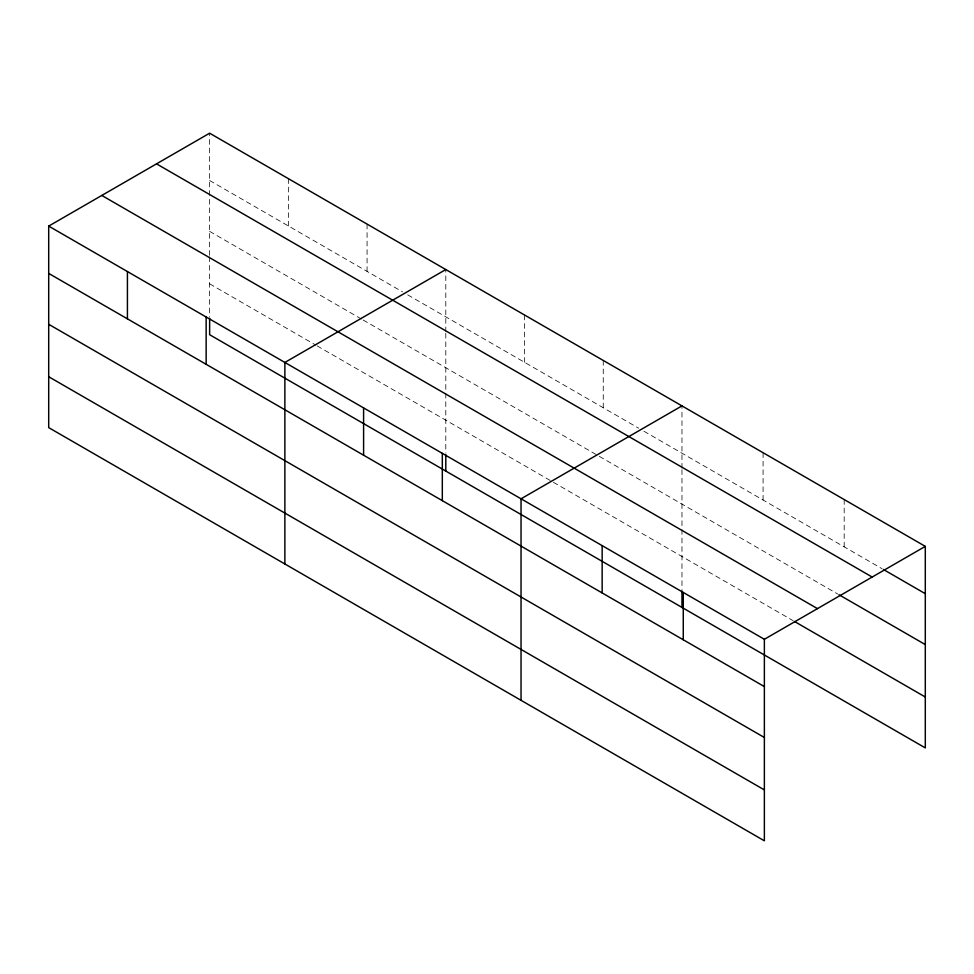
<?xml version="1.0" encoding="UTF-8"?>
<svg xmlns="http://www.w3.org/2000/svg" width="974" height="974" viewBox="0 0 974 974"><rect width="100%" height="100%" fill="white"/><g stroke="black" fill="none" stroke-linecap="round" stroke-linejoin="round"><path stroke-width="0.73" stroke-dasharray="4.87 3.65" d="M209.629 255.358L209.629 196.955M209.629 195.47L209.629 133.195M445.8 333.315L445.8 391.706M445.8 331.817L445.8 269.542M681.97 469.663L681.97 528.066M681.97 468.165L681.97 405.89M209.629 180.494L402.506 291.847M407.753 294.878L638.676 428.207M643.924 431.238L882.127 568.755M209.629 231.386L361.829 319.253M363.144 320.02L597.999 455.613M599.314 456.368L837.652 593.97M209.629 283.824L315.905 345.173M317.22 345.94L552.075 481.533M553.39 482.288L793.165 620.718M844.19 499.552L844.19 546.852M763.08 452.727L763.08 500.027M681.97 529.564L681.97 589.453M603.247 360.441L603.247 407.753M524.523 314.992L524.523 362.304M445.8 393.204L445.8 453.105M367.076 224.093L367.076 271.393M288.353 178.644L288.353 225.944M209.629 256.856L209.629 316.745"/><path stroke-width="1.46" d="M764.371 737.488L764.371 639.285L48.7 226.102L48.7 427.623L764.371 840.806L764.371 737.488L48.7 324.293M209.629 318.242L209.629 334.715L925.3 747.898L925.3 546.377L209.629 133.195L48.7 226.102M445.8 269.542L284.871 362.45L284.871 563.97M681.97 405.89L521.041 498.81L521.041 700.33M764.371 639.285L925.3 546.377M883.442 569.51L925.3 593.69M156.522 163.851L872.193 577.046M838.955 594.724L925.3 644.581M101.807 195.445L817.478 608.628M794.48 621.473L925.3 697.007M48.7 273.402L764.371 686.597M48.7 376.731L764.371 789.914M683.261 592.46L683.261 639.772M681.97 590.95L681.97 607.411M602.151 545.635L602.151 592.935M445.8 454.602L445.8 471.063M442.318 453.36L442.318 500.66M363.594 407.899L363.594 455.211M206.147 317L206.147 364.313M127.424 271.551L127.424 318.863"/></g></svg>
